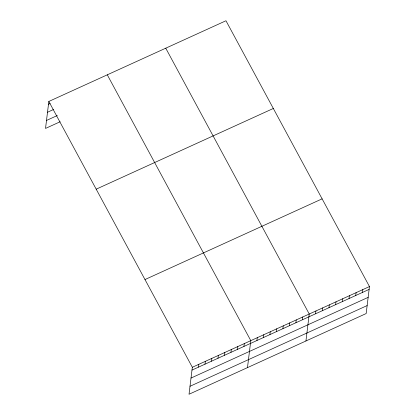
<?xml version="1.0" encoding="UTF-8"?>
<svg xmlns="http://www.w3.org/2000/svg" width="415" height="415" viewBox="0 0 415 415"><rect width="100%" height="100%" fill="white"/><g stroke="black" fill="none" stroke-linecap="round" stroke-linejoin="round"><path stroke-width="0.62" d="M48.835 101.452L192.337 367.275L189.027 394.25L366.165 313.548L369.475 286.573L225.973 20.75L48.835 101.452L45.526 128.427L60.139 121.766M198.489 367.13L198.832 364.318M204.984 364.173L205.326 361.361M211.479 361.216L211.826 358.399M217.974 358.254L218.321 355.442M224.468 355.297L224.816 352.48M230.963 352.335L231.311 349.523M237.458 349.378L237.805 346.561M243.953 346.416L244.3 343.604M247.48 367.617L250.795 340.642L107.288 74.819M256.942 340.502L257.29 337.686M263.437 337.54L263.784 334.729M269.932 334.583L270.279 331.767M276.432 331.621L276.774 328.81M282.926 328.664L283.269 325.848M289.421 325.702L289.763 322.891M295.916 322.745L296.258 319.929M302.411 319.789L302.753 316.972M305.938 340.985L309.248 314.015L165.746 48.187M315.597 313.776L315.94 310.965M322.289 310.731L322.631 307.914M328.981 307.681L329.323 304.864M335.673 304.631L336.015 301.819M342.365 301.581L342.707 298.769M349.057 298.535L349.399 295.719M355.748 295.485L356.091 292.674M362.44 292.435L362.783 289.623M48.488 104.269L50.111 103.527M47.512 112.242L53.462 109.529M46.501 120.454L57.327 115.52M96.192 189.173L273.329 108.471M144.98 279.554L322.123 198.852M192.337 367.275L369.475 286.573M191.995 370.092L369.132 289.39M191.014 378.065L368.152 297.358M190.008 386.277L367.145 305.575"/></g></svg>
